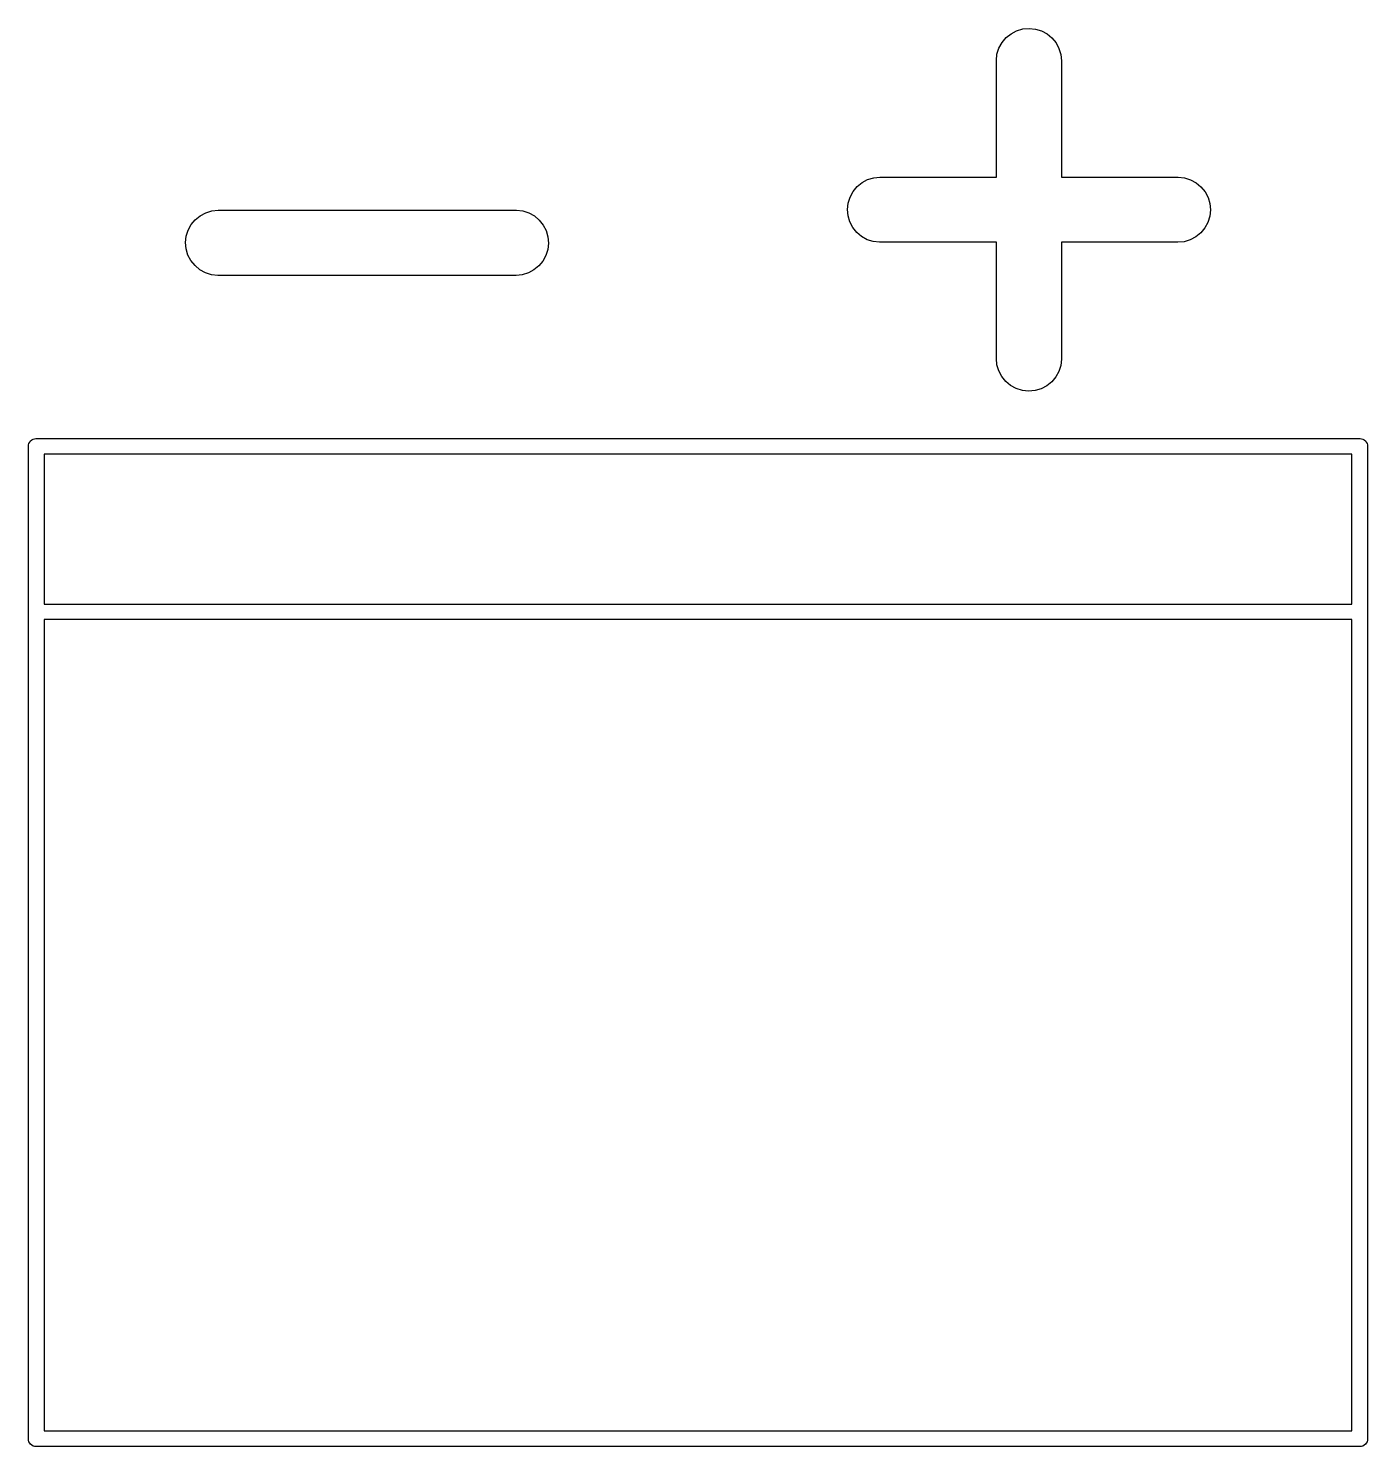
# Model space of a CAD drawing. Extents: x 84.8 to 173.4, y -140 to -47.1.
# Drawn here: x 100.27 to 110.55, y -57.97 to -47.08 of the extents above; entities that cross this region are included whole.
import ezdxf

# ---------------------------------------------------------------- set-up
doc = ezdxf.new("R2010")
doc.units = 0
doc.header["$MEASUREMENT"] = 0
doc.layers.add('BLACK', color=7, linetype='CONTINUOUS')

msp = doc.modelspace()

# ---------------------------------------------------------------- linework, layer by layer
at = {"layer": 'BLACK', "linetype": 'CONTINUOUS'}
for p, q in [((107.744, -47.1902), (107.775, -47.1528)), ((107.775, -47.1528), (107.813, -47.1222)), ((107.813, -47.1222), (107.856, -47.0996)), ((107.856, -47.0996), (107.903, -47.0859)), ((107.903, -47.0859), (107.952, -47.0814)), ((107.952, -47.0814), (108, -47.0865)), ((108, -47.0865), (108.047, -47.101)), ((108.047, -47.101), (108.09, -47.1242)), ((108.09, -47.1242), (108.127, -47.1553)), ((108.127, -47.1553), (108.158, -47.1931)), ((107.705, -47.2794), (107.72, -47.2329)), ((107.72, -47.2329), (107.744, -47.1902)), ((108.158, -47.1931), (108.181, -47.2362)), ((108.181, -47.2362), (108.195, -47.2829)), ((107.7, -47.3279), (107.705, -47.2794)), ((107.7, -47.3314), (107.7, -47.3279)), ((107.7, -48.2243), (107.7, -47.3314)), ((108.195, -47.2829), (108.2, -47.3314)), ((108.2, -47.3314), (108.2, -48.2243)), ((106.669, -48.2661), (106.712, -48.2431)), ((106.712, -48.2431), (106.759, -48.229)), ((106.759, -48.229), (106.807, -48.2243)), ((106.807, -48.2243), (107.7, -48.2243)), ((108.2, -48.2243), (109.093, -48.2243)), ((109.093, -48.2243), (109.096, -48.2243)), ((109.096, -48.2243), (109.145, -48.2297)), ((109.145, -48.2297), (109.191, -48.2445)), ((109.191, -48.2445), (109.234, -48.268)), ((106.577, -48.3774), (106.6, -48.3345)), ((106.6, -48.3345), (106.631, -48.2969)), ((106.631, -48.2969), (106.669, -48.2661)), ((109.234, -48.268), (109.271, -48.2994)), ((109.271, -48.2994), (109.302, -48.3374)), ((109.302, -48.3374), (109.325, -48.3806)), ((106.557, -48.4725), (106.562, -48.424)), ((106.562, -48.424), (106.577, -48.3774)), ((109.325, -48.3806), (109.338, -48.4274)), ((109.338, -48.4274), (109.343, -48.476)), ((101.52, -48.5885), (101.551, -48.5509)), ((101.551, -48.5509), (101.589, -48.5201)), ((101.589, -48.5201), (101.632, -48.4971)), ((101.632, -48.4971), (101.679, -48.483)), ((101.679, -48.483), (101.727, -48.4783)), ((101.727, -48.4783), (104.013, -48.4783)), ((104.013, -48.4783), (104.016, -48.4783)), ((104.016, -48.4783), (104.065, -48.4837)), ((104.065, -48.4837), (104.111, -48.4985)), ((104.111, -48.4985), (104.154, -48.522)), ((104.154, -48.522), (104.191, -48.5534)), ((104.191, -48.5534), (104.222, -48.5914)), ((106.562, -48.5211), (106.557, -48.4725)), ((106.575, -48.5679), (106.562, -48.5211)), ((106.598, -48.6112), (106.575, -48.5679)), ((109.323, -48.5712), (109.3, -48.6141)), ((109.338, -48.5246), (109.323, -48.5712)), ((109.343, -48.476), (109.338, -48.5246)), ((101.477, -48.7265), (101.482, -48.678)), ((101.482, -48.678), (101.497, -48.6314)), ((101.497, -48.6314), (101.52, -48.5885)), ((104.222, -48.5914), (104.245, -48.6346)), ((104.245, -48.6346), (104.258, -48.6814)), ((104.258, -48.6814), (104.263, -48.73)), ((106.629, -48.6492), (106.598, -48.6112)), ((106.666, -48.6806), (106.629, -48.6492)), ((106.709, -48.7041), (106.666, -48.6806)), ((109.269, -48.6517), (109.231, -48.6825)), ((109.3, -48.6141), (109.269, -48.6517)), ((101.482, -48.7751), (101.477, -48.7265)), ((101.495, -48.8219), (101.482, -48.7751)), ((104.258, -48.7786), (104.243, -48.8252)), ((104.263, -48.73), (104.258, -48.7786)), ((106.755, -48.7188), (106.709, -48.7041)), ((106.804, -48.7243), (106.755, -48.7188)), ((106.807, -48.7243), (106.804, -48.7243)), ((107.7, -48.7243), (106.807, -48.7243)), ((107.7, -49.6171), (107.7, -48.7243)), ((109.093, -48.7243), (108.2, -48.7243)), ((108.2, -48.7243), (108.2, -49.6171)), ((109.141, -48.7195), (109.093, -48.7243)), ((109.188, -48.7054), (109.141, -48.7195)), ((109.231, -48.6825), (109.188, -48.7054)), ((101.518, -48.8652), (101.495, -48.8219)), ((101.549, -48.9032), (101.518, -48.8652)), ((104.22, -48.8681), (104.189, -48.9057)), ((104.243, -48.8252), (104.22, -48.8681)), ((101.586, -48.9346), (101.549, -48.9032)), ((101.629, -48.9581), (101.586, -48.9346)), ((101.675, -48.9728), (101.629, -48.9581)), ((101.724, -48.9783), (101.675, -48.9728)), ((101.727, -48.9783), (101.724, -48.9783)), ((104.013, -48.9783), (101.727, -48.9783)), ((104.061, -48.9735), (104.013, -48.9783)), ((104.108, -48.9594), (104.061, -48.9735)), ((104.151, -48.9365), (104.108, -48.9594)), ((104.189, -48.9057), (104.151, -48.9365)), ((107.705, -49.6657), (107.7, -49.6171)), ((108.2, -49.6206), (108.195, -49.6691)), ((108.2, -49.6171), (108.2, -49.6206)), ((107.719, -49.7124), (107.705, -49.6657)), ((107.742, -49.7555), (107.719, -49.7124)), ((107.773, -49.7933), (107.742, -49.7555)), ((108.156, -49.7584), (108.125, -49.7958)), ((108.18, -49.7156), (108.156, -49.7584)), ((108.195, -49.6691), (108.18, -49.7156)), ((107.81, -49.8244), (107.773, -49.7933)), ((107.853, -49.8476), (107.81, -49.8244)), ((107.9, -49.862), (107.853, -49.8476)), ((107.948, -49.8671), (107.9, -49.862)), ((107.997, -49.8627), (107.948, -49.8671)), ((108.044, -49.8489), (107.997, -49.8627)), ((108.087, -49.8263), (108.044, -49.8489)), ((108.125, -49.7958), (108.087, -49.8263)), ((100.27, -50.292), (100.271, -50.2802)), ((100.27, -50.2949), (100.27, -50.292)), ((100.27, -51.5591), (100.27, -50.2949)), ((100.271, -50.2802), (100.274, -50.2689)), ((100.274, -50.2689), (100.28, -50.2585)), ((100.28, -50.2585), (100.287, -50.2494)), ((100.287, -50.2494), (100.297, -50.2419)), ((100.297, -50.2419), (100.307, -50.2363)), ((100.307, -50.2363), (100.318, -50.2329)), ((100.318, -50.2329), (100.327, -50.232)), ((100.327, -50.232), (100.33, -50.2317)), ((100.33, -50.2317), (100.333, -50.232)), ((100.333, -50.232), (110.487, -50.232)), ((110.487, -50.232), (110.49, -50.2317)), ((110.49, -50.2317), (110.493, -50.232)), ((110.493, -50.232), (110.502, -50.2329)), ((110.502, -50.2329), (110.513, -50.2363)), ((110.513, -50.2363), (110.523, -50.2419)), ((110.523, -50.2419), (110.533, -50.2494)), ((110.533, -50.2494), (110.54, -50.2585)), ((110.54, -50.2585), (110.546, -50.2689)), ((110.546, -50.2689), (110.549, -50.2802)), ((110.549, -50.2802), (110.55, -50.292)), ((110.55, -50.292), (110.55, -50.2949)), ((110.55, -50.2949), (110.55, -51.5591)), ((100.39, -50.352), (100.39, -51.502)), ((110.43, -50.352), (100.39, -50.352)), ((110.43, -51.502), (110.43, -50.352)), ((100.39, -51.502), (110.43, -51.502)), ((100.27, -51.562), (100.27, -51.5591)), ((100.27, -51.5649), (100.27, -51.562)), ((100.27, -57.909), (100.27, -51.5649)), ((100.39, -51.622), (100.39, -57.852)), ((110.43, -51.622), (100.39, -51.622)), ((110.43, -57.852), (110.43, -51.622)), ((110.55, -51.5591), (110.55, -51.562)), ((110.55, -51.562), (110.55, -51.5649)), ((110.55, -51.5649), (110.55, -57.9091)), ((100.27, -57.912), (100.27, -57.909)), ((100.271, -57.9238), (100.27, -57.912)), ((100.274, -57.9351), (100.271, -57.9238)), ((100.28, -57.9455), (100.274, -57.9351)), ((100.39, -57.852), (110.43, -57.852)), ((110.546, -57.9351), (110.54, -57.9455)), ((110.549, -57.9238), (110.546, -57.9351)), ((110.55, -57.912), (110.549, -57.9238)), ((110.55, -57.9091), (110.55, -57.912)), ((100.287, -57.9546), (100.28, -57.9455)), ((100.297, -57.9621), (100.287, -57.9546)), ((100.307, -57.9677), (100.297, -57.9621)), ((100.318, -57.9711), (100.307, -57.9677)), ((100.327, -57.972), (100.318, -57.9711)), ((100.33, -57.9723), (100.327, -57.972)), ((100.327, -57.972), (100.327, -57.972)), ((100.333, -57.972), (100.33, -57.9723)), ((110.487, -57.972), (100.333, -57.972)), ((110.49, -57.9723), (110.487, -57.972)), ((110.493, -57.972), (110.49, -57.9723)), ((110.502, -57.9711), (110.493, -57.972)), ((110.493, -57.972), (110.493, -57.972)), ((110.513, -57.9677), (110.502, -57.9711)), ((110.523, -57.9621), (110.513, -57.9677)), ((110.533, -57.9546), (110.523, -57.9621)), ((110.54, -57.9455), (110.533, -57.9546))]:
    msp.add_line(p, q, dxfattribs=at)

doc.saveas('drawing.dxf')
